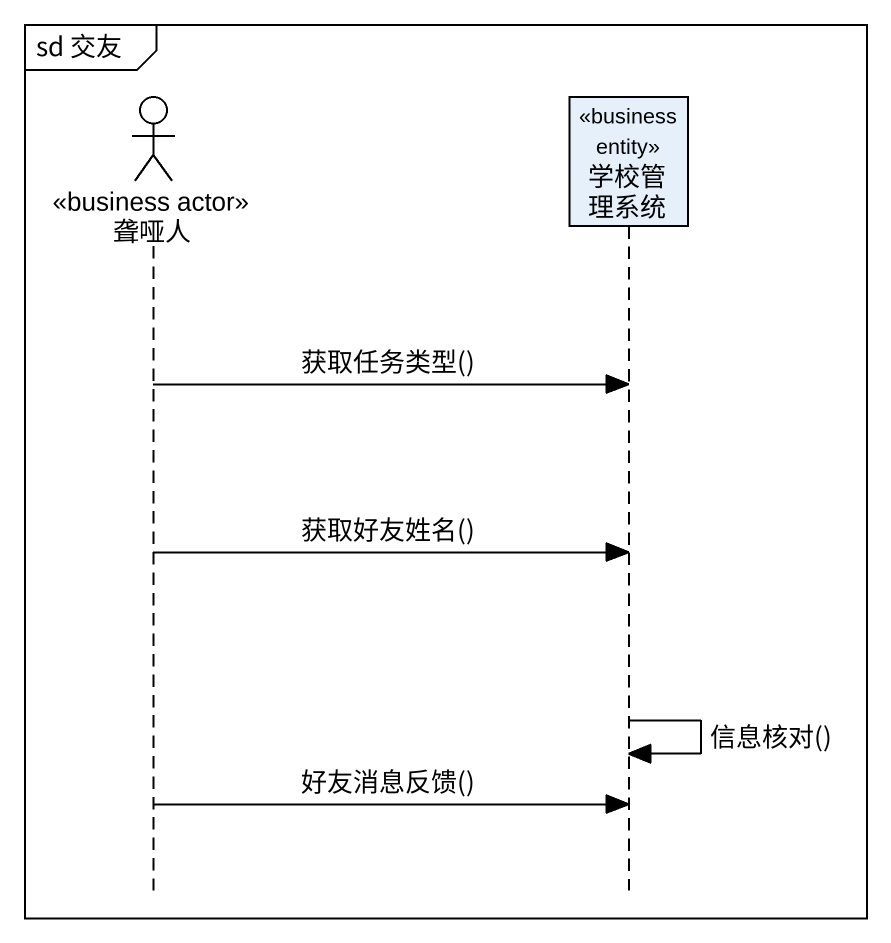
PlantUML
@startuml
mainframe sd 交友
hide footbox
actor 聋哑人 <<business actor>>
participant 学校管理系统 <<business entity>>

聋哑人 -> 学校管理系统 : 获取任务类型()
聋哑人 -> 学校管理系统 : 获取好友姓名()
学校管理系统 -> 学校管理系统 : 信息核对()
聋哑人 -> 学校管理系统 : 好友消息反馈()
@enduml
